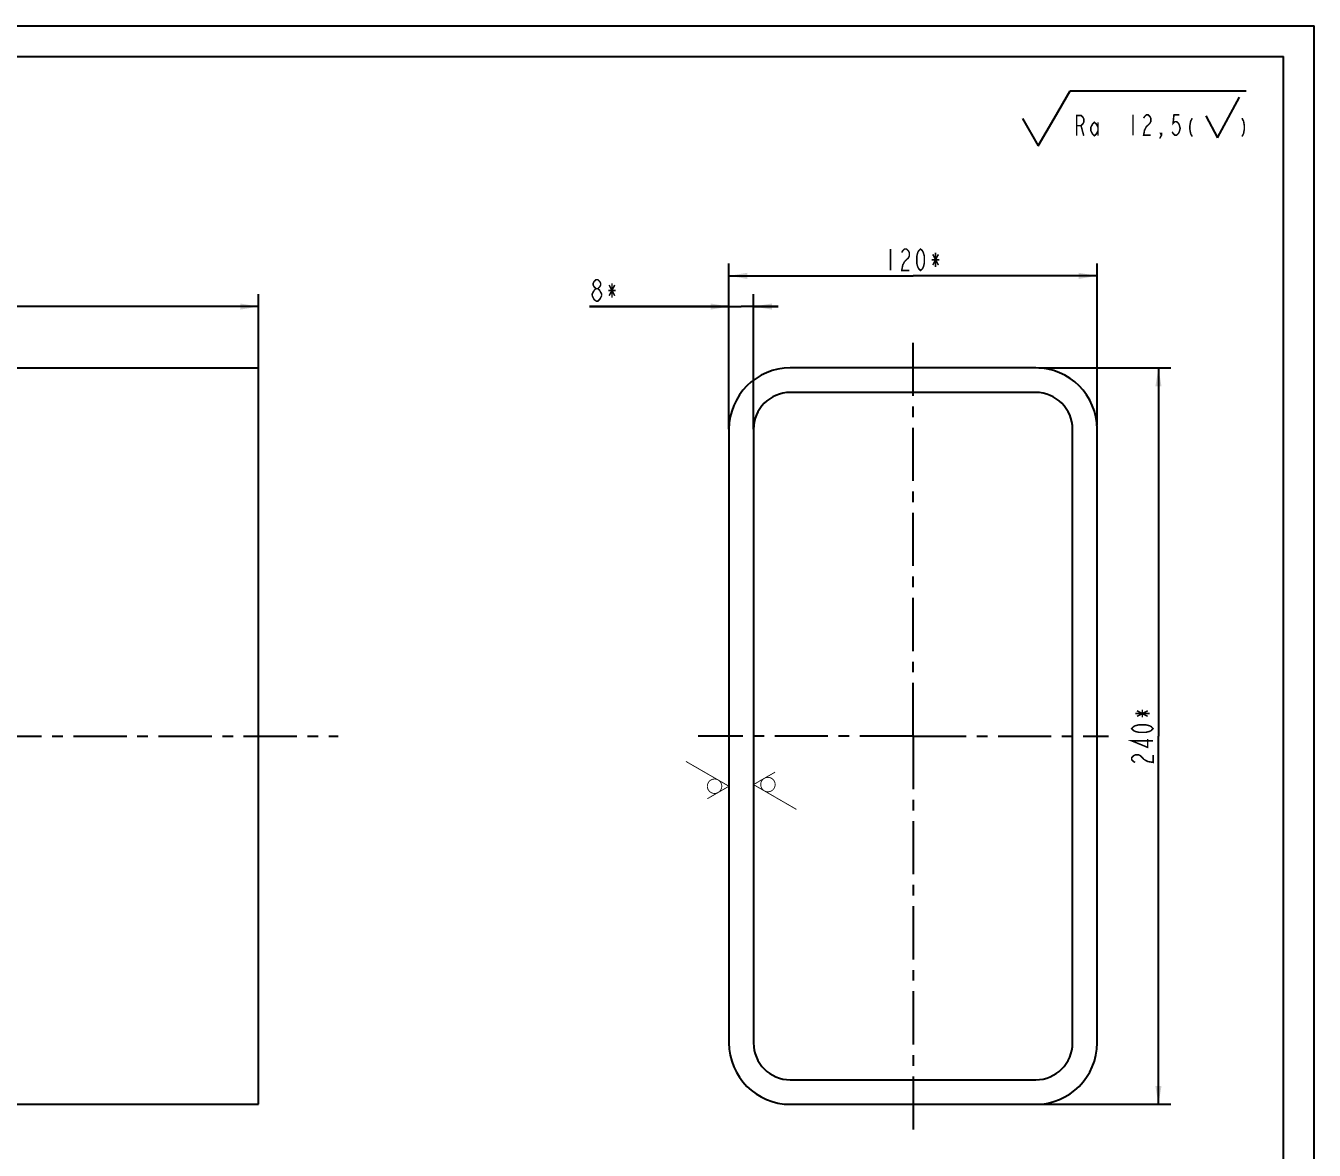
# Model space of a CAD drawing. Header units: millimetres. Extents: x 0 to 420, y 0 to 297.
# Drawn here: x 210 to 420, y 113.8 to 297 of the extents above; entities that cross this region are included whole.
import ezdxf

# ---------------------------------------------------------------- set-up
doc = ezdxf.new("R2010")
doc.units = ezdxf.units.MM
doc.header["$LTSCALE"] = 23.1
doc.linetypes.add('CENTER', pattern=[0.6, 0.375, -0.075, 0.075, -0.075])
doc.layers.get('0').update_dxf_attribs({"linetype": 'CONTINUOUS'})
for name, color, linetype in [('ALL_AXIS', 7, 'CONTINUOUS'), ('ALL_DIMENSIONS', 7, 'CONTINUOUS'), ('ALL_ROUND', 7, 'CONTINUOUS'), ('ALL_SURF_FIN', 7, 'CONTINUOUS')]:
    doc.layers.add(name, color=color, linetype=linetype)
doc.styles.get("Standard").update_dxf_attribs({"font": 'txt', "width": 0.7})
doc.dimstyles.new('DIMSTYLE_1', dxfattribs={"dimtxt": 3.5, "dimasz": 3, "dimexe": 0.18, "dimexo": 0.0625, "dimgap": 0.09, "dimtad": 1, "dimlfac": 2, "dimdsep": 46, "dimtxsty": 'STANDARD', "dimblk": '_FILLED', "dimblk1": '_FILLED', "dimblk2": '_FILLED', "dimcen": 0.09, "dimadec": 0, "dimazin": 0, "dimtp": 0.3, "dimtm": 0.3, "dimtfac": 1, "dimtofl": 0, "dimtmove": 0, "dimatfit": 3, "dimldrblk": '_FILLED', "dimfxl": 1, "dimtolj": 1, "dimarcsym": 0})
doc.dimstyles.new('DIMSTYLE_2', dxfattribs={"dimtxt": 3.5, "dimasz": 3, "dimexe": 0.18, "dimexo": 0.0625, "dimgap": 0.09, "dimtad": 1, "dimlfac": 2, "dimdsep": 46, "dimtxsty": 'STANDARD', "dimblk": '_FILLED', "dimblk1": '_FILLED', "dimblk2": '_FILLED', "dimcen": 0.09, "dimadec": 0, "dimazin": 0, "dimtp": 0.5, "dimtm": 0.5, "dimtfac": 1, "dimtofl": 0, "dimtmove": 0, "dimatfit": 3, "dimldrblk": '_FILLED', "dimfxl": 1, "dimtolj": 1, "dimarcsym": 0})
doc.dimstyles.new('DIMSTYLE_3', dxfattribs={"dimtxt": 3.5, "dimasz": 3, "dimexe": 0.18, "dimexo": 0.0625, "dimgap": 0.09, "dimtad": 1, "dimlfac": 2, "dimdsep": 46, "dimtxsty": 'STANDARD', "dimblk": '_FILLED', "dimblk1": '_FILLED', "dimblk2": '_FILLED', "dimcen": 0.09, "dimadec": 0, "dimazin": 0, "dimtp": 0.2, "dimtm": 0.2, "dimtfac": 1, "dimtofl": 0, "dimtmove": 0, "dimatfit": 3, "dimldrblk": '_FILLED', "dimfxl": 1, "dimtolj": 1, "dimarcsym": 0})
doc.dimstyles.new('DIMSTYLE_4', dxfattribs={"dimtxt": 3.5, "dimasz": 3, "dimexe": 0.18, "dimexo": 0.0625, "dimgap": 0.09, "dimtad": 1, "dimdec": 5, "dimlfac": 2, "dimdsep": 46, "dimtxsty": 'STANDARD', "dimblk": '_FILLED', "dimblk1": '_FILLED', "dimblk2": '_FILLED', "dimcen": 0.09, "dimadec": 0, "dimazin": 0, "dimtp": 1.2, "dimtm": 1.2, "dimtfac": 1, "dimtdec": 5, "dimtofl": 0, "dimtmove": 0, "dimatfit": 3, "dimldrblk": '_FILLED', "dimfxl": 1, "dimtolj": 1, "dimarcsym": 0})

# ---------------------------------------------------------------- blocks, each defined once
blk = doc.blocks.new('_FILLED')
at = {"color": 0, "linetype": 'ByBlock'}
blk.add_solid([(0, 0), (-1, 0.167), (-1, -0.167)], dxfattribs=at)
blk = doc.blocks.new('*D1')
at = {"layer": 'ALL_DIMENSIONS', "color": 2, "linetype": 'Continuous'}
for p, q in [((324.61, 231.86), (324.61, 258.25)), ((324.61, 256.25), (354.61, 256.25)), ((384.61, 256.25), (354.61, 256.25)), ((384.61, 231.86), (384.61, 258.25))]:
    blk.add_line(p, q, dxfattribs=at)
at = {"layer": 'ALL_DIMENSIONS', "color": 2, "linetype": 'Continuous', "xscale": 3, "yscale": 3, "zscale": 3, "rotation": 180}
blk.add_blockref('_FILLED', (324.61, 256.25), dxfattribs=at)
at = {"layer": 'ALL_DIMENSIONS', "color": 2, "linetype": 'Continuous', "xscale": 3, "yscale": 3, "zscale": 3}
blk.add_blockref('_FILLED', (384.61, 256.25), dxfattribs=at)
blk = doc.blocks.new('*D2')
at = {"layer": 'ALL_DIMENSIONS', "color": 2, "linetype": 'Continuous'}
for p, q in [((375.12, 241.25), (396.61, 241.25)), ((394.61, 241.25), (394.61, 181.25)), ((394.61, 121.25), (394.61, 181.25)), ((373.97, 121.25), (396.61, 121.25))]:
    blk.add_line(p, q, dxfattribs=at)
at = {"layer": 'ALL_DIMENSIONS', "color": 2, "linetype": 'Continuous', "xscale": 3, "yscale": 3, "zscale": 3}
for p, rotation in [((394.61, 241.25), 90), ((394.61, 121.25), 270)]:
    blk.add_blockref('_FILLED', p, dxfattribs=dict(at, rotation=rotation))
blk = doc.blocks.new('*D3')
at = {"layer": 'ALL_DIMENSIONS', "color": 2, "linetype": 'Continuous'}
for p, q in [((324.61, 231.25), (324.61, 253.25)), ((328.61, 231.25), (328.61, 253.25)), ((324.61, 251.25), (301.86, 251.25)), ((301.86, 251.25), (326.61, 251.25)), ((332.61, 251.25), (326.61, 251.25)), ((328.61, 251.25), (332.61, 251.25))]:
    blk.add_line(p, q, dxfattribs=at)
at = {"layer": 'ALL_DIMENSIONS', "color": 2, "linetype": 'Continuous', "xscale": 3, "yscale": 3, "zscale": 3}
blk.add_blockref('_FILLED', (324.61, 251.25), dxfattribs=at)
at = {"layer": 'ALL_DIMENSIONS', "color": 2, "linetype": 'Continuous', "xscale": 3, "yscale": 3, "zscale": 3, "rotation": 180}
blk.add_blockref('_FILLED', (328.61, 251.25), dxfattribs=at)
blk = doc.blocks.new('*D4')
at = {"layer": 'ALL_DIMENSIONS', "color": 2, "linetype": 'Continuous'}
for p, q in [((53.47, 231.25), (53.47, 253.25)), ((247.95, 231.25), (247.95, 253.25)), ((53.47, 251.25), (150.71, 251.25)), ((247.95, 251.25), (150.71, 251.25))]:
    blk.add_line(p, q, dxfattribs=at)
at = {"layer": 'ALL_DIMENSIONS', "color": 2, "linetype": 'Continuous', "xscale": 3, "yscale": 3, "zscale": 3, "rotation": 180}
blk.add_blockref('_FILLED', (53.47, 251.25), dxfattribs=at)
at = {"layer": 'ALL_DIMENSIONS', "color": 2, "linetype": 'Continuous', "xscale": 3, "yscale": 3, "zscale": 3}
blk.add_blockref('_FILLED', (247.95, 251.25), dxfattribs=at)
blk = doc.blocks.new('SYM_12_BL0', base_point=(390.65, 281.92))
at = {"layer": 'ALL_SURF_FIN', "color": 2, "linetype": 'Continuous'}
for p, q in [((377.59, 281.9), (380.21, 286.4)), ((380.21, 286.4), (408.88, 286.4)), ((380.21, 286.4), (399.05, 286.4)), ((404.21, 278.73), (407.79, 285.34)), ((372.43, 281.9), (375.01, 277.43)), ((375.01, 277.43), (377.59, 281.9)), ((402.34, 282.32), (404.21, 278.73))]:
    blk.add_line(p, q, dxfattribs=at)
at = {"layer": 'ALL_SURF_FIN', "color": 2, "linetype": 'Continuous', "const_width": 0.25}
for points in [[(381.27, 279.07), (381.27, 282.39), (381.99, 282.39), (382.28, 282.11), (382.43, 281.84), (382.43, 281.28), (382.28, 281.01), (381.99, 280.73), (381.27, 280.73)], [(384.75, 279.9), (384.46, 279.35), (384.17, 279.07), (383.88, 279.35), (383.59, 279.9), (383.59, 280.45), (383.88, 281.01), (384.17, 281.28), (384.46, 281.01), (384.75, 280.45)], [(384.75, 281.28), (384.75, 279.07)], [(390.45, 282.49), (390.45, 279.17)], [(392.19, 281.94), (392.34, 282.21), (392.63, 282.49), (392.92, 282.49), (393.21, 282.21), (393.35, 281.94), (393.35, 281.38), (393.21, 281.11), (392.92, 280.83), (392.63, 280.55), (392.34, 280), (392.19, 279.17), (393.35, 279.17)], [(398, 282.49), (397.13, 282.49), (396.99, 281.11), (397.28, 281.38), (397.57, 281.38), (397.86, 281.11), (398, 280.83), (398.15, 280.28), (398, 279.72), (397.86, 279.45), (397.57, 279.17), (397.28, 279.17), (396.99, 279.45), (396.84, 279.72)], [(400.11, 281.94), (399.85, 281.44), (399.72, 280.69), (399.72, 280.19), (399.85, 279.44), (400.11, 278.95)], [(408.22, 281.94), (408.48, 281.44), (408.61, 280.69), (408.61, 280.19), (408.48, 279.44), (408.22, 278.95)], [(381.99, 280.73), (382.43, 279.07)], [(395.1, 279.17), (394.95, 279.45), (395.1, 279.45), (395.1, 279.17), (394.81, 278.62)]]:
    blk.add_lwpolyline(points, dxfattribs=at)
blk = doc.blocks.new('SF0_BL1', base_point=(321.11, 174.08))
at = {"layer": 'ALL_SURF_FIN', "color": 2, "linetype": 'Continuous', "const_width": 0.146}
for points in [[(324.61, 173.08), (317.6, 177.12)], [(324.61, 173.08), (321.09, 171.04)]]:
    blk.add_lwpolyline(points, dxfattribs=at)
blk.add_lwpolyline([(321.09, 173.08, 1), (323.44, 173.08, 1)], format="xyb", close=True, dxfattribs=at)
blk = doc.blocks.new('SF1_BL2', base_point=(332.12, 172.34))
at = {"layer": 'ALL_SURF_FIN', "color": 2, "linetype": 'Continuous', "const_width": 0.146}
for points in [[(328.61, 173.35), (332.14, 175.38)], [(328.61, 173.35), (335.62, 169.3)]]:
    blk.add_lwpolyline(points, dxfattribs=at)
blk.add_lwpolyline([(329.79, 173.35, 1), (332.14, 173.35, 1)], format="xyb", close=True, dxfattribs=at)

msp = doc.modelspace()

# ---------------------------------------------------------------- linework, layer by layer
at = {"color": 7, "linetype": 'Continuous'}
for p, q in [((0, 297), (420, 297)), ((420, 0), (420, 297)), ((20, 292), (415, 292)), ((415, 5), (415, 292)), ((374.6113626, 237.2501066), (334.6113626, 237.2501066)), ((328.6113626, 231.2501066), (328.6113626, 131.2501066)), ((380.6113626, 131.2501066), (380.6113626, 231.2501066)), ((334.6113626, 125.2501066), (374.6113626, 125.2501066))]:
    msp.add_line(p, q, dxfattribs=at)
for centre, start, end in [((334.6113626, 231.2501066), 90, 180), ((374.6113626, 231.2501066), 0, 90), ((334.6113626, 131.2501066), 180, 270), ((374.6113626, 131.2501066), 270, 360)]:
    msp.add_arc(centre, 6, start, end, dxfattribs=at)
at = {"layer": 'ALL_AXIS', "color": 7, "linetype": 'CENTER'}
for p, q in [((354.6113626, 181.2501066), (354.6113626, 245.4791904)), ((51.4680303, 181.2501066), (260.91416, 181.2501066)), ((354.6113626, 181.2501066), (319.5975682, 181.2501066)), ((354.6113626, 181.2501066), (354.6113626, 116.7396204)), ((354.6113626, 181.2501066), (386.4693589, 181.2501066))]:
    msp.add_line(p, q, dxfattribs=at)
at = {"layer": 'ALL_DIMENSIONS', "color": 2, "linetype": 'Continuous', "const_width": 0.25}
for points in [[(350.9363525, 260.6251062), (350.9363525, 257.1251147)], [(352.7738525, 260.0417615), (352.9269946, 260.3334338), (353.2332275, 260.6251062), (353.5394861, 260.6251062), (353.8457446, 260.3334338), (353.9988611, 260.0417615), (353.9988611, 259.4584424), (353.8457446, 259.16677), (353.2332275, 258.5834509)], [(355.8363611, 257.1251147), (355.5301025, 257.4167615), (355.3769861, 257.7084338), (355.2238696, 258.2917786), (355.2238696, 259.4584424), (355.3769861, 260.0417615), (355.5301025, 260.3334338), (355.8363611, 260.6251062), (356.1426196, 260.3334338), (356.2957361, 260.0417615), (356.4488525, 259.4584424), (356.4488525, 258.2917786), (356.2957361, 257.7084338), (356.1426196, 257.4167615), (355.8363611, 257.1251147)], [(353.2332275, 258.5834509), (352.9269946, 258.0001062), (352.7738525, 257.1251147), (353.9988611, 257.1251147)], [(357.6738611, 258.8750977), (358.8988696, 258.8750977)], [(357.8269775, 258.0001062), (358.7457275, 259.7501147)], [(357.8269775, 259.7501147), (358.7457275, 258.0001062)], [(358.2863525, 260.0417615), (358.2863525, 257.7084338)], [(302.9332288, 254.1667859), (302.6269958, 254.4584326), (302.4738538, 254.750105), (302.4738538, 255.0417773), (302.6269958, 255.3334497), (302.9332288, 255.6250964), (303.2394873, 255.6250964), (303.5457458, 255.3334497), (303.6988623, 255.0417773), (303.6988623, 254.750105), (303.5457458, 254.4584326), (303.2394873, 254.1667859)], [(302.6269958, 253.8751135), (302.9332288, 254.1667859), (303.2394873, 254.1667859), (303.5457458, 253.8751135)], [(305.0769873, 253.0000964), (305.9957373, 254.750105)], [(305.0769873, 254.750105), (305.9957373, 253.0000964)], [(305.5363623, 255.0417773), (305.5363623, 252.7084497)], [(302.3207373, 253.0000964), (302.3207373, 253.2917688), (302.6269958, 253.8751135)], [(302.9332288, 252.125105), (302.6269958, 252.4167773), (302.3207373, 253.0000964)], [(303.8519788, 253.0000964), (303.5457458, 252.4167773), (303.2394873, 252.125105), (302.9332288, 252.125105)], [(303.5457458, 253.8751135), (303.8519788, 253.2917688), (303.8519788, 253.0000964)], [(304.9238708, 253.8751135), (306.1488538, 253.8751135)], [(390.8196899, 184.925105), (393.1530176, 184.925105)], [(391.1113623, 184.46573), (392.8613708, 185.38448)], [(392.8613708, 184.46573), (391.1113623, 185.38448)], [(391.9863538, 184.3126007), (391.9863538, 185.5376093)], [(393.7363623, 182.4751007), (393.4446899, 182.168855), (393.1530176, 182.0157257), (392.5696985, 181.8626093), (391.4030347, 181.8626093), (390.8196899, 182.0157257), (390.5280176, 182.168855), (390.2363708, 182.4751007), (390.5280176, 182.7813593), (390.8196899, 182.9344757), (391.4030347, 183.087605), (392.5696985, 183.087605), (393.1530176, 182.9344757), (393.4446899, 182.7813593), (393.7363623, 182.4751007)], [(393.7363623, 180.4844843), (390.2363708, 180.4844843), (392.8613708, 179.412605), (392.8613708, 180.79073)], [(390.8196899, 176.9626007), (390.5280176, 177.11573), (390.2363708, 177.4219757), (390.2363708, 177.7282343), (390.5280176, 178.03448), (390.8196899, 178.1876093), (391.4030347, 178.1876093), (391.694707, 178.03448), (392.2780261, 177.4219757)], [(392.2780261, 177.4219757), (392.8613708, 177.11573), (393.7363623, 176.9626007), (393.7363623, 178.1876093)]]:
    msp.add_lwpolyline(points, dxfattribs=at)
at = {"layer": 'ALL_ROUND', "color": 7, "linetype": 'Continuous'}
for p, q in [((189.6798925, 241.2501066), (247.9468644, 241.2501066)), ((247.9468644, 121.2501066), (247.9468644, 241.2501066)), ((374.6113626, 241.2501066), (334.6113626, 241.2501066)), ((324.6113626, 231.2501066), (324.6113626, 131.2501066)), ((384.6113626, 131.2501066), (384.6113626, 231.2501066)), ((166.6402792, 121.2501066), (247.9468644, 121.2501066)), ((334.6113626, 121.2501066), (374.6113626, 121.2501066))]:
    msp.add_line(p, q, dxfattribs=at)
for centre, start, end in [((334.6113626, 231.2501066), 90, 180), ((374.6113626, 231.2501066), 0, 90), ((334.6113626, 131.2501066), 180, 270), ((374.6113626, 131.2501066), 270, 360)]:
    msp.add_arc(centre, 10, start, end, dxfattribs=at)

# ---------------------------------------------------------------- block references
at = {"layer": 'ALL_SURF_FIN', "color": 2, "linetype": 'Continuous'}
for name, p in [('SYM_12_BL0', (390.6549619, 281.9196973)), ('SF0_BL1', (321.1073517, 174.0829416)), ('SF1_BL2', (332.1153736, 172.3417576))]:
    msp.add_blockref(name, p, dxfattribs=at)

# ---------------------------------------------------------------- dimensions: what is measured, and where the dimension line sits
at = {"layer": 'ALL_DIMENSIONS', "color": 2, "linetype": 'Continuous'}
for base, p1, p2, dimstyle, picture, middle in [((384.6113626, 256.2501066), (324.6113626, 231.8600448), (384.6113626, 231.8600448), 'DIMSTYLE_1', '*D1', (349.7113626, 257.1251066)), ((328.6113626, 251.2501066), (324.6113626, 231.2501066), (328.6113626, 231.2501066), 'DIMSTYLE_3', '*D3', (301.8613626, 252.1251066))]:
    dim = msp.add_linear_dim(base=base, p1=p1, p2=p2, text='<>*', dimstyle=dimstyle, dxfattribs=at)
    dim.commit()
    dim.dimension.update_dxf_attribs({"geometry": picture, "text_midpoint": middle, "dimtype": 160})
dim = msp.add_linear_dim(base=(247.9468644, 251.2501066), p1=(53.4680303, 231.2501066), p2=(247.9468644, 231.2501066), dimstyle='DIMSTYLE_4', dxfattribs=at)
dim.commit()
dim.dimension.update_dxf_attribs({"geometry": '*D4', "text_midpoint": (145.8074473, 252.1251066), "dimtype": 160})
dim = msp.add_linear_dim(base=(394.6113626, 121.2501066), p1=(375.1169049, 241.2501066), p2=(373.9657662, 121.2501066), angle=270, text='<>*', dimstyle='DIMSTYLE_2', dxfattribs=at)
dim.commit()
dim.dimension.update_dxf_attribs({"geometry": '*D2', "text_midpoint": (393.7363626, 176.3501066), "dimtype": 160})

doc.saveas('drawing.dxf')
